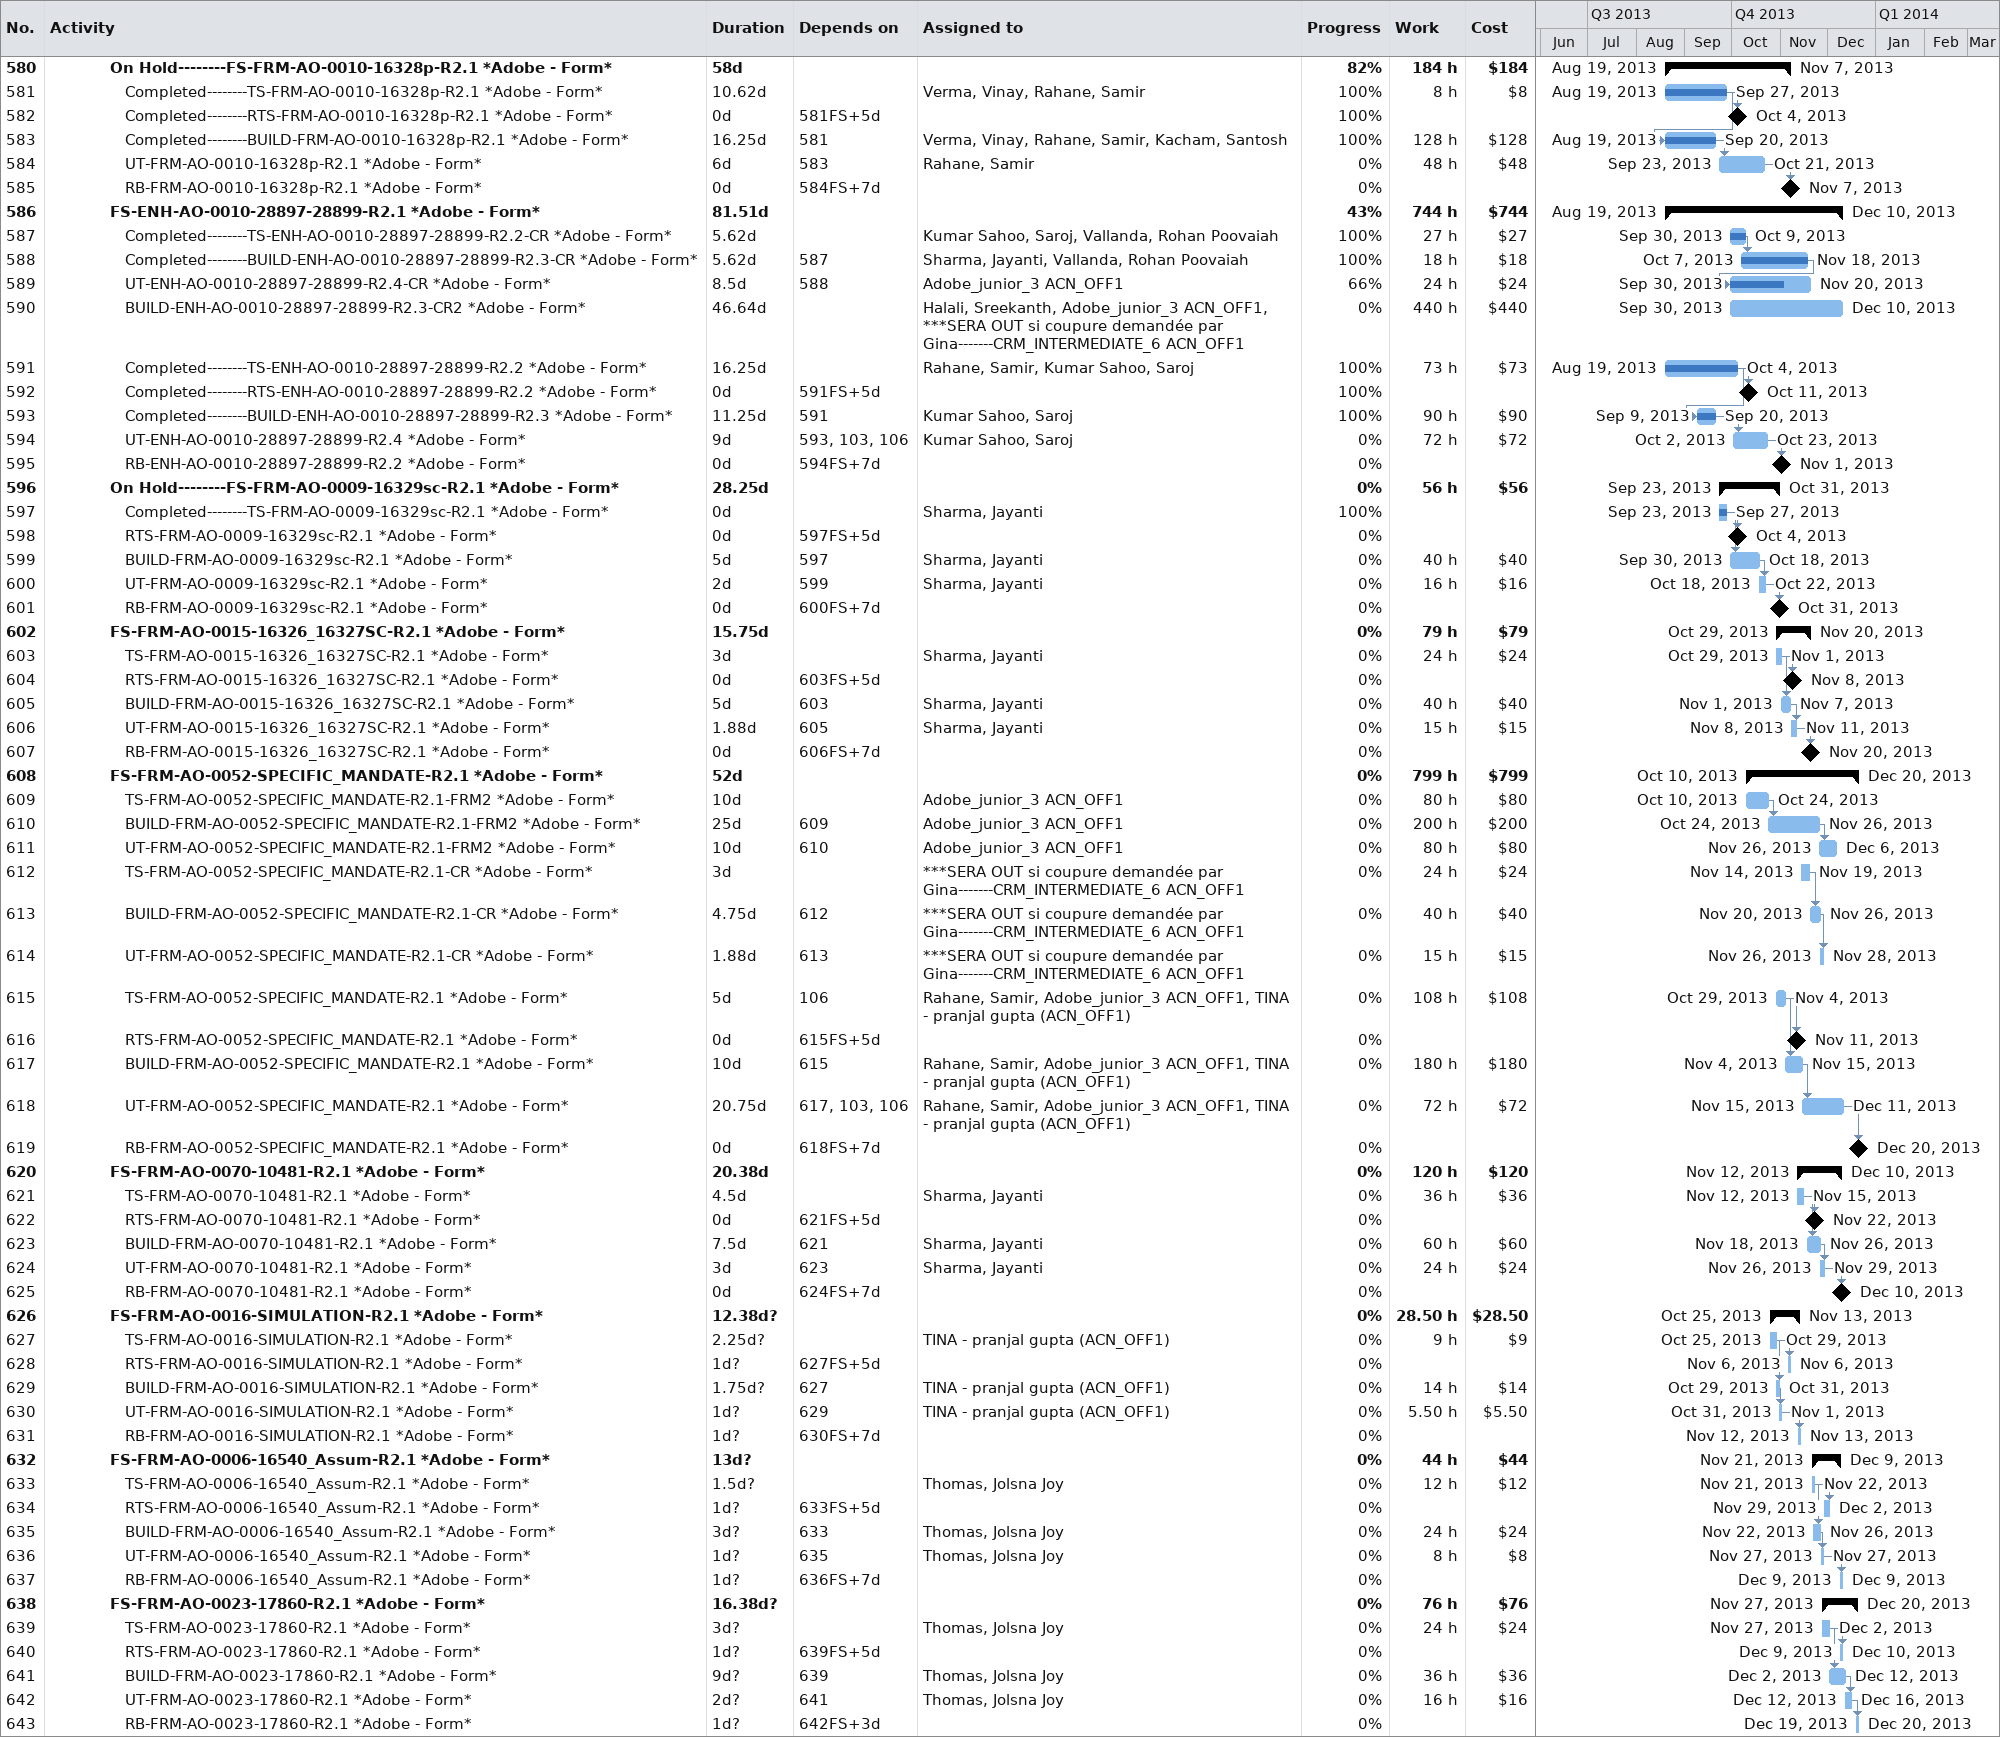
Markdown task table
| ID | Level | Task | Duration | Start | Finish | Predecessors | Resources | % complete | Work (h) | Cost ($) |
|---|---|---|---|---|---|---|---|---|---|---|
| 580 | 5 | **On Hold--------FS-FRM-AO-0010-16328p-R2.1 *Adobe - Form*** | 58d | 2013-08-19 | 2013-11-07 |  |  | 82 | 184 | 184 |
| 581 | 6 | Completed--------TS-FRM-AO-0010-16328p-R2.1 *Adobe - Form* | 10.62d | 2013-08-19 | 2013-09-27 |  | Verma, Vinay, Rahane, Samir | 100 | 8 | 8 |
| 582 | 6 | Completed--------RTS-FRM-AO-0010-16328p-R2.1 *Adobe - Form* | 0d | 2013-10-04 | 2013-10-04 | 581FS+5d |  | 100 |  |  |
| 583 | 6 | Completed--------BUILD-FRM-AO-0010-16328p-R2.1 *Adobe - Form* | 16.25d | 2013-08-19 | 2013-09-20 | 581 | Verma, Vinay, Rahane, Samir, Kacham, Santosh | 100 | 128 | 128 |
| 584 | 6 | UT-FRM-AO-0010-16328p-R2.1 *Adobe - Form* | 6d | 2013-09-23 | 2013-10-21 | 583 | Rahane, Samir | 0 | 48 | 48 |
| 585 | 6 | RB-FRM-AO-0010-16328p-R2.1 *Adobe - Form* | 0d | 2013-11-07 | 2013-11-07 | 584FS+7d |  | 0 |  |  |
| 586 | 5 | **FS-ENH-AO-0010-28897-28899-R2.1 *Adobe - Form*** | 81.51d | 2013-08-19 | 2013-12-10 |  |  | 43 | 744 | 744 |
| 587 | 6 | Completed--------TS-ENH-AO-0010-28897-28899-R2.2-CR *Adobe - Form* | 5.62d | 2013-09-30 | 2013-10-09 |  | Kumar Sahoo, Saroj, Vallanda, Rohan Poovaiah | 100 | 27 | 27 |
| 588 | 6 | Completed--------BUILD-ENH-AO-0010-28897-28899-R2.3-CR *Adobe - Form* | 5.62d | 2013-10-07 | 2013-11-18 | 587 | Sharma, Jayanti, Vallanda, Rohan Poovaiah | 100 | 18 | 18 |
| 589 | 6 | UT-ENH-AO-0010-28897-28899-R2.4-CR *Adobe - Form* | 8.5d | 2013-09-30 | 2013-11-20 | 588 | Adobe_junior_3 ACN_OFF1 | 66 | 24 | 24 |
| 590 | 6 | BUILD-ENH-AO-0010-28897-28899-R2.3-CR2 *Adobe - Form* | 46.64d | 2013-09-30 | 2013-12-10 |  | Halali, Sreekanth, Adobe_junior_3 ACN_OFF1, ***SERA OUT si coupure demandée par Gina-------CRM_INTERMEDIATE_6 ACN_OFF1 | 0 | 440 | 440 |
| 591 | 6 | Completed--------TS-ENH-AO-0010-28897-28899-R2.2 *Adobe - Form* | 16.25d | 2013-08-19 | 2013-10-04 |  | Rahane, Samir, Kumar Sahoo, Saroj | 100 | 73 | 73 |
| 592 | 6 | Completed--------RTS-ENH-AO-0010-28897-28899-R2.2 *Adobe - Form* | 0d | 2013-10-11 | 2013-10-11 | 591FS+5d |  | 100 |  |  |
| 593 | 6 | Completed--------BUILD-ENH-AO-0010-28897-28899-R2.3 *Adobe - Form* | 11.25d | 2013-09-09 | 2013-09-20 | 591 | Kumar Sahoo, Saroj | 100 | 90 | 90 |
| 594 | 6 | UT-ENH-AO-0010-28897-28899-R2.4 *Adobe - Form* | 9d | 2013-10-02 | 2013-10-23 | 593, 103, 106 | Kumar Sahoo, Saroj | 0 | 72 | 72 |
| 595 | 6 | RB-ENH-AO-0010-28897-28899-R2.2 *Adobe - Form* | 0d | 2013-11-01 | 2013-11-01 | 594FS+7d |  | 0 |  |  |
| 596 | 5 | **On Hold--------FS-FRM-AO-0009-16329sc-R2.1 *Adobe - Form*** | 28.25d | 2013-09-23 | 2013-10-31 |  |  | 0 | 56 | 56 |
| 597 | 6 | Completed--------TS-FRM-AO-0009-16329sc-R2.1 *Adobe - Form* | 0d | 2013-09-23 | 2013-09-27 |  | Sharma, Jayanti | 100 |  |  |
| 598 | 6 | RTS-FRM-AO-0009-16329sc-R2.1 *Adobe - Form* | 0d | 2013-10-04 | 2013-10-04 | 597FS+5d |  | 0 |  |  |
| 599 | 6 | BUILD-FRM-AO-0009-16329sc-R2.1 *Adobe - Form* | 5d | 2013-09-30 | 2013-10-18 | 597 | Sharma, Jayanti | 0 | 40 | 40 |
| 600 | 6 | UT-FRM-AO-0009-16329sc-R2.1 *Adobe - Form* | 2d | 2013-10-18 | 2013-10-22 | 599 | Sharma, Jayanti | 0 | 16 | 16 |
| 601 | 6 | RB-FRM-AO-0009-16329sc-R2.1 *Adobe - Form* | 0d | 2013-10-31 | 2013-10-31 | 600FS+7d |  | 0 |  |  |
| 602 | 5 | **FS-FRM-AO-0015-16326_16327SC-R2.1 *Adobe - Form*** | 15.75d | 2013-10-29 | 2013-11-20 |  |  | 0 | 79 | 79 |
| 603 | 6 | TS-FRM-AO-0015-16326_16327SC-R2.1 *Adobe - Form* | 3d | 2013-10-29 | 2013-11-01 |  | Sharma, Jayanti | 0 | 24 | 24 |
| 604 | 6 | RTS-FRM-AO-0015-16326_16327SC-R2.1 *Adobe - Form* | 0d | 2013-11-08 | 2013-11-08 | 603FS+5d |  | 0 |  |  |
| 605 | 6 | BUILD-FRM-AO-0015-16326_16327SC-R2.1 *Adobe - Form* | 5d | 2013-11-01 | 2013-11-07 | 603 | Sharma, Jayanti | 0 | 40 | 40 |
| 606 | 6 | UT-FRM-AO-0015-16326_16327SC-R2.1 *Adobe - Form* | 1.88d | 2013-11-08 | 2013-11-11 | 605 | Sharma, Jayanti | 0 | 15 | 15 |
| 607 | 6 | RB-FRM-AO-0015-16326_16327SC-R2.1 *Adobe - Form* | 0d | 2013-11-20 | 2013-11-20 | 606FS+7d |  | 0 |  |  |
| 608 | 5 | **FS-FRM-AO-0052-SPECIFIC_MANDATE-R2.1 *Adobe - Form*** | 52d | 2013-10-10 | 2013-12-20 |  |  | 0 | 799 | 799 |
| 609 | 6 | TS-FRM-AO-0052-SPECIFIC_MANDATE-R2.1-FRM2 *Adobe - Form* | 10d | 2013-10-10 | 2013-10-24 |  | Adobe_junior_3 ACN_OFF1 | 0 | 80 | 80 |
| 610 | 6 | BUILD-FRM-AO-0052-SPECIFIC_MANDATE-R2.1-FRM2 *Adobe - Form* | 25d | 2013-10-24 | 2013-11-26 | 609 | Adobe_junior_3 ACN_OFF1 | 0 | 200 | 200 |
| 611 | 6 | UT-FRM-AO-0052-SPECIFIC_MANDATE-R2.1-FRM2 *Adobe - Form* | 10d | 2013-11-26 | 2013-12-06 | 610 | Adobe_junior_3 ACN_OFF1 | 0 | 80 | 80 |
| 612 | 6 | TS-FRM-AO-0052-SPECIFIC_MANDATE-R2.1-CR *Adobe - Form* | 3d | 2013-11-14 | 2013-11-19 |  | ***SERA OUT si coupure demandée par Gina-------CRM_INTERMEDIATE_6 ACN_OFF1 | 0 | 24 | 24 |
| 613 | 6 | BUILD-FRM-AO-0052-SPECIFIC_MANDATE-R2.1-CR *Adobe - Form* | 4.75d | 2013-11-20 | 2013-11-26 | 612 | ***SERA OUT si coupure demandée par Gina-------CRM_INTERMEDIATE_6 ACN_OFF1 | 0 | 40 | 40 |
| 614 | 6 | UT-FRM-AO-0052-SPECIFIC_MANDATE-R2.1-CR *Adobe - Form* | 1.88d | 2013-11-26 | 2013-11-28 | 613 | ***SERA OUT si coupure demandée par Gina-------CRM_INTERMEDIATE_6 ACN_OFF1 | 0 | 15 | 15 |
| 615 | 6 | TS-FRM-AO-0052-SPECIFIC_MANDATE-R2.1 *Adobe - Form* | 5d | 2013-10-29 | 2013-11-04 | 106 | Rahane, Samir, Adobe_junior_3 ACN_OFF1, TINA - pranjal gupta (ACN_OFF1) | 0 | 108 | 108 |
| 616 | 6 | RTS-FRM-AO-0052-SPECIFIC_MANDATE-R2.1 *Adobe - Form* | 0d | 2013-11-11 | 2013-11-11 | 615FS+5d |  | 0 |  |  |
| 617 | 6 | BUILD-FRM-AO-0052-SPECIFIC_MANDATE-R2.1 *Adobe - Form* | 10d | 2013-11-04 | 2013-11-15 | 615 | Rahane, Samir, Adobe_junior_3 ACN_OFF1, TINA - pranjal gupta (ACN_OFF1) | 0 | 180 | 180 |
| 618 | 6 | UT-FRM-AO-0052-SPECIFIC_MANDATE-R2.1 *Adobe - Form* | 20.75d | 2013-11-15 | 2013-12-11 | 617, 103, 106 | Rahane, Samir, Adobe_junior_3 ACN_OFF1, TINA - pranjal gupta (ACN_OFF1) | 0 | 72 | 72 |
| 619 | 6 | RB-FRM-AO-0052-SPECIFIC_MANDATE-R2.1 *Adobe - Form* | 0d | 2013-12-20 | 2013-12-20 | 618FS+7d |  | 0 |  |  |
| 620 | 5 | **FS-FRM-AO-0070-10481-R2.1 *Adobe - Form*** | 20.38d | 2013-11-12 | 2013-12-10 |  |  | 0 | 120 | 120 |
| 621 | 6 | TS-FRM-AO-0070-10481-R2.1 *Adobe - Form* | 4.5d | 2013-11-12 | 2013-11-15 |  | Sharma, Jayanti | 0 | 36 | 36 |
| 622 | 6 | RTS-FRM-AO-0070-10481-R2.1 *Adobe - Form* | 0d | 2013-11-22 | 2013-11-22 | 621FS+5d |  | 0 |  |  |
| 623 | 6 | BUILD-FRM-AO-0070-10481-R2.1 *Adobe - Form* | 7.5d | 2013-11-18 | 2013-11-26 | 621 | Sharma, Jayanti | 0 | 60 | 60 |
| 624 | 6 | UT-FRM-AO-0070-10481-R2.1 *Adobe - Form* | 3d | 2013-11-26 | 2013-11-29 | 623 | Sharma, Jayanti | 0 | 24 | 24 |
| 625 | 6 | RB-FRM-AO-0070-10481-R2.1 *Adobe - Form* | 0d | 2013-12-10 | 2013-12-10 | 624FS+7d |  | 0 |  |  |
| 626 | 5 | **FS-FRM-AO-0016-SIMULATION-R2.1 *Adobe - Form*** | 12.38d? | 2013-10-25 | 2013-11-13 |  |  | 0 | 28.50 | 28.50 |
| 627 | 6 | TS-FRM-AO-0016-SIMULATION-R2.1 *Adobe - Form* | 2.25d? | 2013-10-25 | 2013-10-29 |  | TINA - pranjal gupta (ACN_OFF1) | 0 | 9 | 9 |
| 628 | 6 | RTS-FRM-AO-0016-SIMULATION-R2.1 *Adobe - Form* | 1d? | 2013-11-06 | 2013-11-06 | 627FS+5d |  | 0 |  |  |
| 629 | 6 | BUILD-FRM-AO-0016-SIMULATION-R2.1 *Adobe - Form* | 1.75d? | 2013-10-29 | 2013-10-31 | 627 | TINA - pranjal gupta (ACN_OFF1) | 0 | 14 | 14 |
| 630 | 6 | UT-FRM-AO-0016-SIMULATION-R2.1 *Adobe - Form* | 1d? | 2013-10-31 | 2013-11-01 | 629 | TINA - pranjal gupta (ACN_OFF1) | 0 | 5.50 | 5.50 |
| 631 | 6 | RB-FRM-AO-0016-SIMULATION-R2.1 *Adobe - Form* | 1d? | 2013-11-12 | 2013-11-13 | 630FS+7d |  | 0 |  |  |
| 632 | 5 | **FS-FRM-AO-0006-16540_Assum-R2.1 *Adobe - Form*** | 13d? | 2013-11-21 | 2013-12-09 |  |  | 0 | 44 | 44 |
| 633 | 6 | TS-FRM-AO-0006-16540_Assum-R2.1 *Adobe - Form* | 1.5d? | 2013-11-21 | 2013-11-22 |  | Thomas, Jolsna Joy | 0 | 12 | 12 |
| 634 | 6 | RTS-FRM-AO-0006-16540_Assum-R2.1 *Adobe - Form* | 1d? | 2013-11-29 | 2013-12-02 | 633FS+5d |  | 0 |  |  |
| 635 | 6 | BUILD-FRM-AO-0006-16540_Assum-R2.1 *Adobe - Form* | 3d? | 2013-11-22 | 2013-11-26 | 633 | Thomas, Jolsna Joy | 0 | 24 | 24 |
| 636 | 6 | UT-FRM-AO-0006-16540_Assum-R2.1 *Adobe - Form* | 1d? | 2013-11-27 | 2013-11-27 | 635 | Thomas, Jolsna Joy | 0 | 8 | 8 |
| 637 | 6 | RB-FRM-AO-0006-16540_Assum-R2.1 *Adobe - Form* | 1d? | 2013-12-09 | 2013-12-09 | 636FS+7d |  | 0 |  |  |
| 638 | 5 | **FS-FRM-AO-0023-17860-R2.1 *Adobe - Form*** | 16.38d? | 2013-11-27 | 2013-12-20 |  |  | 0 | 76 | 76 |
| 639 | 6 | TS-FRM-AO-0023-17860-R2.1 *Adobe - Form* | 3d? | 2013-11-27 | 2013-12-02 |  | Thomas, Jolsna Joy | 0 | 24 | 24 |
| 640 | 6 | RTS-FRM-AO-0023-17860-R2.1 *Adobe - Form* | 1d? | 2013-12-09 | 2013-12-10 | 639FS+5d |  | 0 |  |  |
| 641 | 6 | BUILD-FRM-AO-0023-17860-R2.1 *Adobe - Form* | 9d? | 2013-12-02 | 2013-12-12 | 639 | Thomas, Jolsna Joy | 0 | 36 | 36 |
| 642 | 6 | UT-FRM-AO-0023-17860-R2.1 *Adobe - Form* | 2d? | 2013-12-12 | 2013-12-16 | 641 | Thomas, Jolsna Joy | 0 | 16 | 16 |
| 643 | 6 | RB-FRM-AO-0023-17860-R2.1 *Adobe - Form* | 1d? | 2013-12-19 | 2013-12-20 | 642FS+3d |  | 0 |  |  |
